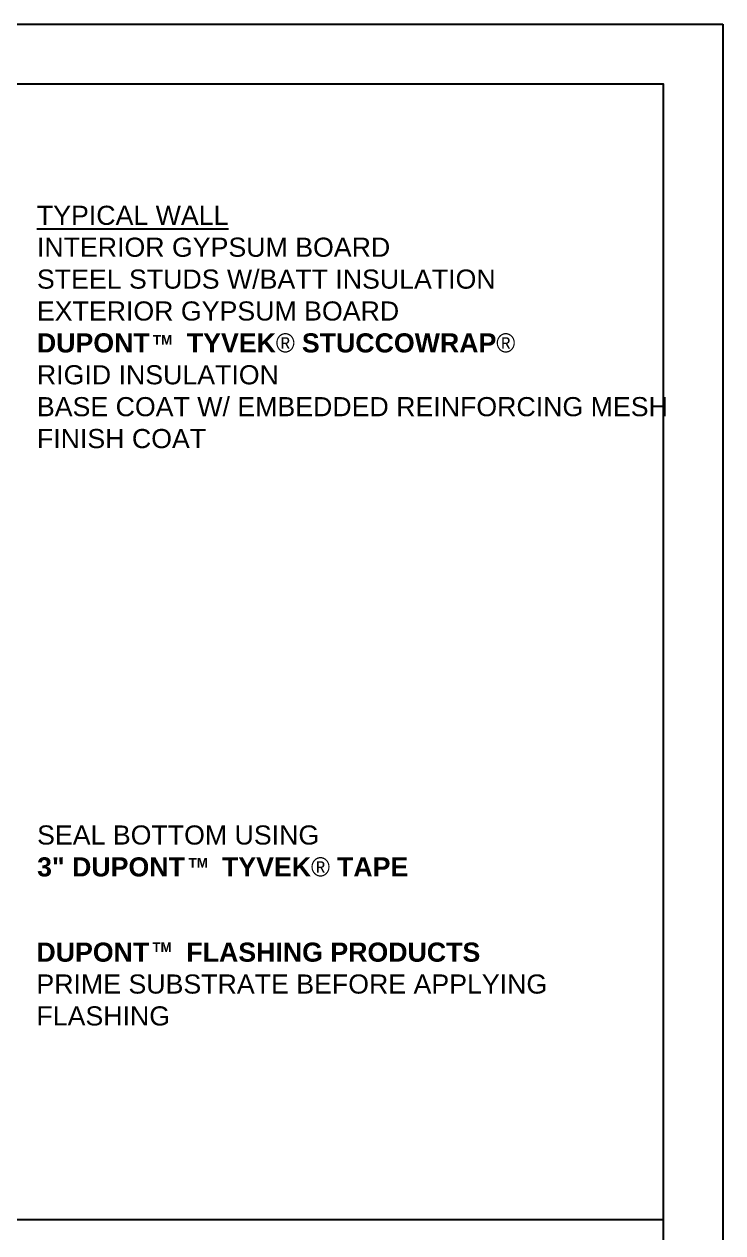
# Model space of a CAD drawing. Extents: x -27 to 167, y -65 to 64.
# Drawn here: x 121.66 to 139.19, y 33.73 to 64.06 of the extents above; entities that cross this region are included whole.
import ezdxf

# ---------------------------------------------------------------- set-up
doc = ezdxf.new("R2010")
doc.units = 0
doc.header["$LTSCALE"] = 1.5
doc.header["$MEASUREMENT"] = 0
doc.layers.get('DEFPOINTS').update_dxf_attribs({"linetype": 'CONTINUOUS'})
for name, color, linetype in [('TEXT', 7, 'CONTINUOUS'), ('TITLE', 7, 'CONTINUOUS'), ('W', 7, 'CONTINUOUS')]:
    doc.layers.add(name, color=color, linetype=linetype)
doc.styles.add('DETAILS', font='sanss___.ttf', dxfattribs={"height": 1})

msp = doc.modelspace()

# ---------------------------------------------------------------- linework, layer by layer
at = {"layer": 'DEFPOINTS'}
for p, q in [((88.19, 64.059), (139.19, 64.059)), ((139.19, 64.059), (139.19, -1.941))]:
    msp.add_line(p, q, dxfattribs=at)
at = {"layer": 'TITLE', "linetype": 'CONTINUOUS'}
msp.add_line((137.69, 34.059), (89.69, 34.059), dxfattribs=at)
at = {"layer": 'W'}
msp.add_lwpolyline([(89.69, 62.559), (137.69, 62.559), (137.69, -0.441), (89.69, -0.441)], close=True, dxfattribs=at)

# ---------------------------------------------------------------- texts
at = {"layer": 'TEXT', "char_height": 0.48, "attachment_point": 1, "style": 'DETAILS'}
for s, insert, width in [('{\\fArial|b0|i0|c0|p34;\\LTYPICAL WALL\\P}INTERIOR GYPSUM BOARD\\PSTEEL STUDS W/BATT INSULATION\\PEXTERIOR GYPSUM BOARD\\P{\\fSansSerif|b1|i0|c2|p2;DUPONT     TYVEK\\fSymbol|b0|i0|c2|p18;â \\fSansSerif|b1|i0|c2|p2;STUCCOWRAP\\fSymbol|b0|i0|c2|p18;â}\\PRIGID INSULATION\\PBASE COAT W/ EMBEDDED REINFORCING MESH\\PFINISH COAT', (121.979, 59.503), 17.52022), ('SEAL BOTTOM USING \\P{\\fSansSerif|b1|i0|c2|p2;3" DUPONT     TYVEK\\fSymbol|b0|i0|c2|p18;â \\fSansSerif|b1|i0|c2|p2;TAPE}', (121.984, 43.955), 10.15656), ('{\\fArial|b1|i0|c0|p34;DUPONT     FLASHING PRODUCTS\\fSymbol|b0|i0|c2|p18; \\fSansSerif|b1|i0|c2|p2;\\P}PRIME SUBSTRATE BEFORE APPLYING FLASHING', (121.967, 41.016), 13.92085)]:
    msp.add_mtext(s, dxfattribs=dict(at, insert=insert, width=width))
at = {"layer": 'TEXT', "char_height": 0.24, "attachment_point": 4, "style": 'DETAILS'}
for insert in [(124.889, 56.136), (125.786, 43.018), (124.878, 40.899)]:
    msp.add_mtext('{\\fSansSerif|b1|i0|c2|p2;TM}', dxfattribs=dict(at, insert=insert))

doc.saveas('drawing.dxf')
